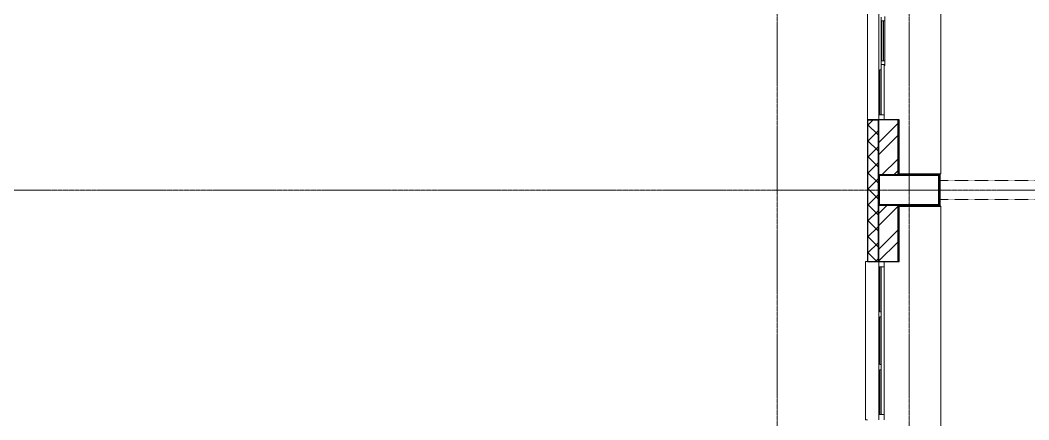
# Model space of a CAD drawing. Header units: millimetres. Extents: x -215207 to 92095, y -30385 to 123050.
# Drawn here: x -186235 to -172845, y 8721 to 14026 of the extents above; entities that cross this region are included whole.
import ezdxf

# ---------------------------------------------------------------- set-up
doc = ezdxf.new("R2010")
doc.units = ezdxf.units.MM
doc.linetypes.add('ADSK_Линия сетки', pattern=[25, 20, -2.5, 0, -2.5])
doc.linetypes.add('ADSK_Сверху', pattern=[4.5, 3, -1.5])
for name, color, linetype, lineweight in [('_ Окна', 7, 'Continuous', 9), ('Линии', 7, 'Continuous', 9), ('Несущие колонны', 7, 'Continuous', 20), ('Ограждение', 7, 'Continuous', 9), ('Окна', 7, 'Continuous', 9), ('Оси', 7, 'Continuous', 9), ('Стены внутренние', 7, 'Continuous', 20), ('Стены наружные', 7, 'Continuous', 20), ('Стены штриховка', 7, 'Continuous', 9)]:
    doc.layers.add(name, color=color, linetype=linetype, lineweight=lineweight)

# ---------------------------------------------------------------- blocks, each defined once
blk = doc.blocks.new('1 этаж 21082025')
at = {"layer": '_ Окна', "lineweight": 18}
for p, q in [((25130, -17375), (25130, -17425)), ((25180, -17425), (25180, -17365)), ((25130, -17425), (25180, -17425)), ((25180, -17955), (25130, -17955)), ((25130, -17955), (25130, -18005)), ((25130, -18005), (25170, -18005)), ((25170, -18005), (25170, -18015)), ((25170, -18015), (25180, -18015)), ((25180, -18015), (25180, -17955)), ((25110, -18670), (25100, -18670)), ((25100, -18670), (25100, -18740)), ((25170, -18670), (25130, -18670)), ((25170, -18740), (25170, -18670)), ((25100, -20620), (25100, -20690)), ((25170, -20690), (25170, -20620)), ((25100, -20690), (25110, -20690)), ((25130, -20690), (25170, -20690)), ((25110, -22650), (25100, -22650)), ((25100, -22650), (25100, -22720)), ((25170, -22650), (25130, -22650)), ((25170, -22720), (25170, -22650))]:
    blk.add_line(p, q, dxfattribs=at)
at = {"layer": '_ Окна'}
for p, q in [((25160, -17425), (25140, -17425)), ((25140, -17425), (25140, -17955)), ((25160, -17955), (25160, -17425)), ((25130, -18075), (25110, -18075)), ((25110, -18075), (25110, -18670)), ((25130, -18670), (25130, -18075)), ((25140, -17955), (25160, -17955)), ((25110, -18670), (25130, -18670)), ((25130, -20690), (25110, -20690)), ((25110, -20690), (25110, -21285)), ((25130, -21285), (25130, -20690)), ((25110, -21285), (25130, -21285)), ((25130, -21355), (25110, -21355)), ((25110, -21355), (25110, -21985)), ((25130, -21985), (25130, -21355)), ((25110, -21985), (25130, -21985)), ((25130, -22055), (25110, -22055)), ((25110, -22055), (25110, -22650)), ((25130, -22650), (25130, -22055)), ((25110, -22650), (25130, -22650))]:
    blk.add_line(p, q, dxfattribs=at)
at = {"layer": 'Линии', "linetype": 'ADSK_Сверху'}
for p, q in [((25900, -19545), (27650, -19545)), ((25900, -19795), (27650, -19795))]:
    blk.add_line(p, q, dxfattribs=at)
at = {"layer": 'Несущие колонны', "lineweight": 40}
for p, q in [((25100, -19470), (25900, -19470)), ((25100, -19870), (25100, -19470)), ((25100, -19470), (25100, -19870)), ((25900, -19470), (25350, -19470)), ((25900, -19470), (25900, -19870)), ((25900, -19870), (25900, -19470)), ((25900, -19870), (25100, -19870)), ((25350, -19870), (25900, -19870))]:
    blk.add_line(p, q, dxfattribs=at)
at = {"layer": 'Несущие колонны'}
for p, q in [((25350, -19470), (25100, -19470)), ((25100, -19870), (25350, -19870))]:
    blk.add_line(p, q, dxfattribs=at)
at = {"layer": 'Ограждение'}
for p, q in [((25920, -16065), (25920, -19455)), ((25920, -19455), (25915, -19455)), ((25915, -19885), (25920, -19885)), ((25920, -19885), (25920, -23485))]:
    blk.add_line(p, q, dxfattribs=at)
at = {"layer": 'Окна'}
for p, q in [((25100, -18670), (25100, -16710)), ((25130, -17425), (25130, -17955)), ((25180, -17955), (25180, -17425)), ((25130, -18005), (25130, -18075)), ((25170, -18015), (25170, -18670)), ((24920, -20620), (24950, -20620)), ((24920, -20620), (24920, -22720)), ((25099, -22720), (25099, -20620)), ((25100, -22650), (25100, -20690)), ((25170, -20690), (25170, -22650)), ((25130, -21285), (25130, -21355)), ((25130, -21985), (25130, -22055)), ((24950, -22720), (24920, -22720))]:
    blk.add_line(p, q, dxfattribs=at)
at = {"layer": 'Оси', "linetype": 'ADSK_Линия сетки'}
for p, q in [((23750, 5351), (23750, -60626)), ((25500, 5351), (25500, -60626)), ((28420, -19670), (-14072, -19670))]:
    blk.add_line(p, q, dxfattribs=at)
at = {"layer": 'Стены внутренние'}
blk.add_line((24948, -18740), (24948, -16640), dxfattribs=at)
at = {"layer": 'Стены внутренние', "lineweight": 30}
for p, q in [((24948, -18740), (24948, -20620)), ((25090, -18740), (24948, -18740)), ((24948, -20620), (25090, -20620))]:
    blk.add_line(p, q, dxfattribs=at)
at = {"layer": 'Стены внутренние', "linetype": 'Continuous', "lineweight": 9}
for p, q in [((24950, -18812), (25020, -18742)), ((24950, -18762), (24949, -18761)), ((25090, -18938), (24950, -18798)), ((24950, -19025), (25090, -18885)), ((25090, -19150), (24950, -19010)), ((24950, -19237), (25090, -19097)), ((25090, -19362), (24950, -19222)), ((24950, -19449), (25090, -19309)), ((25090, -19575), (24950, -19435)), ((24950, -19661), (25090, -19521)), ((25090, -19787), (24950, -19647)), ((24950, -19873), (25090, -19733)), ((25090, -19999), (24950, -19859)), ((24950, -20085), (25090, -19945)), ((25090, -20211), (24950, -20071)), ((24950, -20297), (25090, -20157)), ((25090, -20423), (24950, -20283)), ((24950, -20509), (25090, -20369)), ((25073, -20618), (24950, -20495)), ((25011, -20618), (25011, -20618)), ((25054, -20618), (25090, -20582))]:
    blk.add_line(p, q, dxfattribs=at)
at = {"layer": 'Стены наружные', "lineweight": 30}
for p, q in [((25370, -18740), (25090, -18740)), ((25100, -20620), (25100, -18740)), ((25370, -19455), (25370, -18740)), ((25350, -19470), (25900, -19470)), ((25365, -19455), (25915, -19455)), ((25900, -19470), (25900, -19870)), ((25915, -19885), (25915, -19455)), ((25900, -19870), (25350, -19870)), ((25370, -19885), (25915, -19885)), ((25370, -20620), (25370, -19885)), ((25090, -20620), (25370, -20620))]:
    blk.add_line(p, q, dxfattribs=at)
at = {"layer": 'Стены наружные', "linetype": 'Continuous', "lineweight": 9}
for p, q in [((25365, -18751), (25370, -18746)), ((25100, -18760), (25090, -18760)), ((25100, -18860), (25090, -18860)), ((25100, -19038), (25350, -18788)), ((25350, -18837), (25365, -18822)), ((25365, -18822), (25370, -18817)), ((25100, -18960), (25090, -18960)), ((25100, -19196), (25350, -18946)), ((25365, -18892), (25370, -18887)), ((25365, -18963), (25370, -18958)), ((25100, -19060), (25090, -19060)), ((25365, -19034), (25370, -19029)), ((25365, -19105), (25370, -19100)), ((25100, -19160), (25090, -19160)), ((25100, -19260), (25090, -19260)), ((25140, -19470), (25350, -19260)), ((25350, -19261), (25365, -19246)), ((25365, -19175), (25370, -19170)), ((25365, -19246), (25370, -19241)), ((25100, -19360), (25090, -19360)), ((25365, -19317), (25370, -19312)), ((25365, -19387), (25370, -19382)), ((25100, -19460), (25090, -19460)), ((25297, -19470), (25350, -19417)), ((25368, -19455), (25370, -19453)), ((25565, -19470), (25580, -19455)), ((25900, -19559), (25915, -19544)), ((25100, -19560), (25090, -19560)), ((25100, -19660), (25090, -19660)), ((25100, -19760), (25090, -19760)), ((25100, -19860), (25090, -19860)), ((25100, -19981), (25211, -19870)), ((25100, -20139), (25350, -19889)), ((25365, -19953), (25370, -19948)), ((25574, -19885), (25589, -19870)), ((25100, -19960), (25090, -19960)), ((25100, -20060), (25090, -20060)), ((25365, -20024), (25370, -20019)), ((25100, -20160), (25090, -20160)), ((25100, -20453), (25350, -20203)), ((25350, -20109), (25365, -20094)), ((25365, -20094), (25370, -20089)), ((25365, -20165), (25370, -20160)), ((25100, -20260), (25090, -20260)), ((25365, -20236), (25370, -20231)), ((25365, -20307), (25370, -20302)), ((25100, -20360), (25090, -20360)), ((25100, -20460), (25090, -20460)), ((25100, -20610), (25350, -20360)), ((25365, -20377), (25370, -20372)), ((25365, -20448), (25370, -20443)), ((25100, -20560), (25090, -20560)), ((25350, -20534), (25365, -20519)), ((25365, -20519), (25370, -20514)), ((25365, -20589), (25370, -20584))]:
    blk.add_line(p, q, dxfattribs=at)
at = {"layer": 'Стены наружные'}
for p, q in [((25100, -19470), (25350, -19470)), ((25350, -19870), (25100, -19870))]:
    blk.add_line(p, q, dxfattribs=at)
at = {"layer": 'Стены штриховка'}
for p, q in [((24950, -20618), (24950, -18742)), ((24950, -18742), (25090, -18742)), ((25090, -20620), (25090, -18740)), ((25350, -19470), (25350, -18740)), ((25365, -18740), (25365, -19470)), ((25350, -19870), (25350, -20620)), ((25370, -19885), (25350, -19885)), ((25365, -20620), (25365, -19885)), ((25090, -20618), (24950, -20618))]:
    blk.add_line(p, q, dxfattribs=at)

msp = doc.modelspace()

# ---------------------------------------------------------------- block references
msp.add_blockref('1 этаж 21082025', (-199934.8, 31441.4))

doc.saveas('drawing.dxf')
